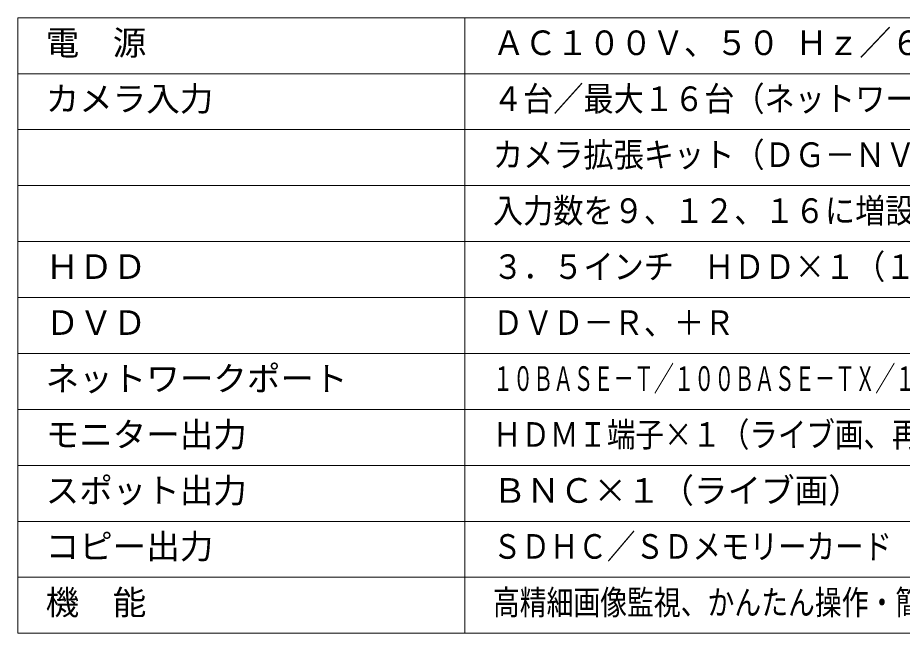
# Model space of a CAD drawing. Units: millimetres, scale not verified. Extents: x -62 to 63, y -56 to 57.
# Drawn here: x -62.5 to 16.6, y -56.5 to -1.5 of the extents above; entities that cross this region are included whole.
import ezdxf
from ezdxf.enums import TextEntityAlignment as Align

# ---------------------------------------------------------------- set-up
doc = ezdxf.new("R2010")
doc.units = ezdxf.units.MM
doc.header["$LTSCALE"] = 0.25
doc.layers.add('0-1_WAKU', color=1, linetype='Continuous', lineweight=18)
doc.layers.add('0-2_MOJI1', color=7, linetype='Continuous')
doc.styles.add('ＭＳ ゴシック', font='')
doc.styles.get('ＭＳ ゴシック').set_extended_font_data('MS Gothic')

msp = doc.modelspace()

# ---------------------------------------------------------------- linework, layer by layer
at = {"layer": '0-1_WAKU', "color": 4}
for p, q in [((-62.4909, -1.4996), (62.5091, -1.4996)), ((-62.4909, -1.4996), (-62.4909, -56.4996)), ((-22.4909, -1.4996), (-22.4909, -56.4996)), ((62.5091, -56.4996), (-62.4909, -56.4996))]:
    msp.add_line(p, q, dxfattribs=at)
at = {"layer": '0-1_WAKU'}
for p, q in [((-62.4909, -6.4996), (62.5091, -6.4996)), ((-62.4909, -11.4996), (62.5091, -11.4996)), ((-62.4909, -16.4996), (62.5091, -16.4996)), ((-62.4909, -21.4996), (62.5091, -21.4996)), ((-62.4909, -26.4996), (62.5091, -26.4996)), ((-62.4909, -31.4996), (62.5091, -31.4996)), ((-62.4909, -36.4996), (62.5091, -36.4996)), ((-62.4909, -41.4996), (62.5091, -41.4996)), ((-62.4909, -46.4996), (62.5091, -46.4996)), ((-62.4909, -51.4996), (62.5091, -51.4996))]:
    msp.add_line(p, q, dxfattribs=at)

# ---------------------------------------------------------------- texts
at = {"layer": '0-2_MOJI1', "style": 'ＭＳ ゴシック'}
for s, p in [('電\u3000源', (-59.9909, -5.4996)), ('カメラ入力', (-59.9909, -10.4996)), ('ＨＤＤ', (-59.9909, -25.4996)), ('ＤＶＤ', (-59.9909, -30.4996)), ('ネットワークポート', (-59.9909, -35.4996)), ('モニター出力', (-59.9909, -40.4996)), ('スポット出力', (-59.9909, -45.4996)), ('ＢＮＣ×１（ライブ画）', (-19.9909, -45.4996)), ('コピー出力', (-59.9909, -50.4996)), ('機\u3000能', (-59.9909, -55.4996))]:
    msp.add_text(s, height=2.199, dxfattribs=at).set_placement(p, align=Align.BOTTOM_LEFT)
for s, width, p in [('ＡＣ１００Ｖ、５０ Ｈｚ／６０ Ｈｚ', 0.95, (-19.9909, -5.4996)), ('４台／最大１６台（ネットワーク経由)', 0.9, (-19.9909, -10.4996)), ('カメラ拡張キット（ＤＧ－ＮＶＥ２０）により、', 0.9, (-19.9909, -15.4996)), ('入力数を９、１２、１６に増設可能', 0.9, (-19.9909, -20.4996)), ('３．５インチ\u3000ＨＤＤ×１（１ＴＢ）', 0.9, (-19.9909, -25.4996)), ('ＤＶＤ－Ｒ、＋Ｒ', 0.9, (-19.9909, -30.4996)), ('１０ＢＡＳＥ－Ｔ／１００ＢＡＳＥ－ＴＸ／１０００ＢＡＳＥ－Ｔ（ＲＪ－４５）', 0.6, (-19.9909, -35.4996)), ('ＨＤＭＩ端子×１（ライブ画、再生画）', 0.85, (-19.9909, -40.4996)), ('ＳＤＨＣ／ＳＤメモリーカード', 0.85, (-19.9909, -50.4996)), ('高精細画像監視、かんたん操作・簡単設定、リアルタイム顔照合', 0.8, (-19.9909, -55.4996))]:
    msp.add_text(s, height=2.199, dxfattribs=dict(at, width=width)).set_placement(p, align=Align.BOTTOM_LEFT)

doc.saveas('drawing.dxf')
